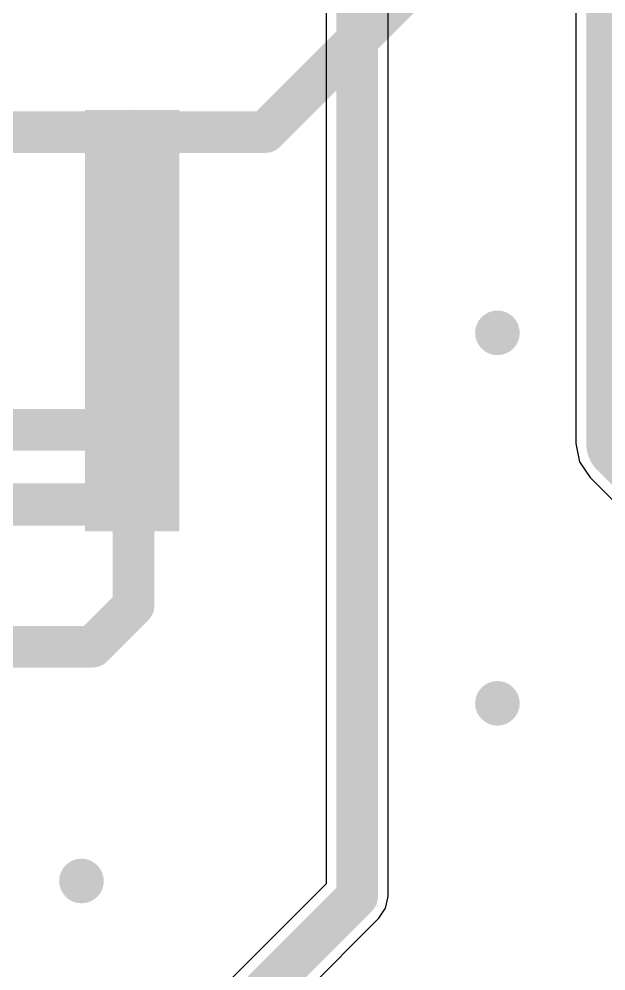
# Model space of a CAD drawing. Header units: millimetres. Extents: x -0.27 to 4.7, y -0.39 to 2.83.
# Drawn here: x 0.33 to 0.64, y 1.058 to 1.562 of the extents above; entities that cross this region are included whole.
import ezdxf

# ---------------------------------------------------------------- set-up
doc = ezdxf.new("R2010")
doc.units = ezdxf.units.MM
doc.header["$MEASUREMENT"] = 0
for name, color, linetype in [('BottomLayer', 5, 'Continuous'), ('BottomSolder', 6, 'Continuous'), ('TopLayer', 1, 'Continuous'), ('TopSolder', 216, 'Continuous'), ('ViaHoleLayer', 16, 'Continuous')]:
    doc.layers.add(name, color=color, linetype=linetype)

msp = doc.modelspace()

# ---------------------------------------------------------------- hatches: boundary and pattern name
at = {"layer": 'BottomLayer'}
msp.add_hatch(color=5, dxfattribs=at).paths.add_polyline_path([(0.36482, 1.291), (0.41482, 1.291), (0.41482, 1.51395), (0.36482, 1.51395)])
h = msp.add_hatch(color=5, dxfattribs=at)
edge = h.paths.add_edge_path()
edge.add_arc((0.39056, 1.50221), 0.01181, 0, 360)
h = msp.add_hatch(color=5, dxfattribs=at)
edge = h.paths.add_edge_path()
edge.add_arc((0.583, 1.396), 0.01181, 0, 360)
h = msp.add_hatch(color=5, dxfattribs=at)
edge = h.paths.add_edge_path()
edge.add_arc((0.39056, 1.34473), 0.01181, 0, 360)
h = msp.add_hatch(color=5, dxfattribs=at)
edge = h.paths.add_edge_path()
edge.add_arc((0.39056, 1.30536), 0.01181, 0, 360)
h = msp.add_hatch(color=5, dxfattribs=at)
edge = h.paths.add_edge_path()
edge.add_arc((0.583, 1.2), 0.01181, 0, 360)
h = msp.add_hatch(color=5, dxfattribs=at)
edge = h.paths.add_edge_path()
edge.add_arc((0.363, 1.106), 0.01181, 0, 360)
at = {"layer": 'BottomSolder'}
h = msp.add_hatch(color=6, dxfattribs=at)
edge = h.paths.add_edge_path()
edge.add_arc((0.39056, 1.50221), 0.00591, 0, 360)
h = msp.add_hatch(color=6, dxfattribs=at)
edge = h.paths.add_edge_path()
edge.add_arc((0.583, 1.396), 0.00591, 0, 360)
h = msp.add_hatch(color=6, dxfattribs=at)
edge = h.paths.add_edge_path()
edge.add_arc((0.39056, 1.34473), 0.00591, 0, 360)
h = msp.add_hatch(color=6, dxfattribs=at)
edge = h.paths.add_edge_path()
edge.add_arc((0.39056, 1.30536), 0.00591, 0, 360)
h = msp.add_hatch(color=6, dxfattribs=at)
edge = h.paths.add_edge_path()
edge.add_arc((0.583, 1.2), 0.00591, 0, 360)
h = msp.add_hatch(color=6, dxfattribs=at)
edge = h.paths.add_edge_path()
edge.add_arc((0.363, 1.106), 0.00591, 0, 360)
at = {"layer": 'TopLayer'}
h = msp.add_hatch(color=1, dxfattribs=at)
edge = h.paths.add_edge_path()
edge.add_arc((0.39056, 1.50221), 0.01181, 0, 360)
h = msp.add_hatch(color=1, dxfattribs=at)
edge = h.paths.add_edge_path()
edge.add_arc((0.583, 1.396), 0.01181, 0, 360)
h = msp.add_hatch(color=1, dxfattribs=at)
edge = h.paths.add_edge_path()
edge.add_arc((0.39056, 1.34473), 0.01181, 0, 360)
h = msp.add_hatch(color=1, dxfattribs=at)
edge = h.paths.add_edge_path()
edge.add_arc((0.39056, 1.30536), 0.01181, 0, 360)
h = msp.add_hatch(color=1, dxfattribs=at)
edge = h.paths.add_edge_path()
edge.add_arc((0.583, 1.2), 0.01181, 0, 360)
h = msp.add_hatch(color=1, dxfattribs=at)
edge = h.paths.add_edge_path()
edge.add_arc((0.363, 1.106), 0.01181, 0, 360)
at = {"layer": 'TopSolder'}
h = msp.add_hatch(color=216, dxfattribs=at)
edge = h.paths.add_edge_path()
edge.add_arc((0.39056, 1.50221), 0.00591, 0, 360)
h = msp.add_hatch(color=216, dxfattribs=at)
edge = h.paths.add_edge_path()
edge.add_arc((0.583, 1.396), 0.00591, 0, 360)
h = msp.add_hatch(color=216, dxfattribs=at)
edge = h.paths.add_edge_path()
edge.add_arc((0.39056, 1.34473), 0.00591, 0, 360)
h = msp.add_hatch(color=216, dxfattribs=at)
edge = h.paths.add_edge_path()
edge.add_arc((0.39056, 1.30536), 0.00591, 0, 360)
h = msp.add_hatch(color=216, dxfattribs=at)
edge = h.paths.add_edge_path()
edge.add_arc((0.583, 1.2), 0.00591, 0, 360)
h = msp.add_hatch(color=216, dxfattribs=at)
edge = h.paths.add_edge_path()
edge.add_arc((0.363, 1.106), 0.00591, 0, 360)
at = {"layer": 'ViaHoleLayer'}
h = msp.add_hatch(color=16, dxfattribs=at)
edge = h.paths.add_edge_path()
edge.add_arc((0.39056, 1.50221), 0.00591, 0, 360)
h = msp.add_hatch(color=16, dxfattribs=at)
edge = h.paths.add_edge_path()
edge.add_arc((0.583, 1.396), 0.00591, 0, 360)
h = msp.add_hatch(color=16, dxfattribs=at)
edge = h.paths.add_edge_path()
edge.add_arc((0.39056, 1.34473), 0.00591, 0, 360)
h = msp.add_hatch(color=16, dxfattribs=at)
edge = h.paths.add_edge_path()
edge.add_arc((0.39056, 1.30536), 0.00591, 0, 360)
h = msp.add_hatch(color=16, dxfattribs=at)
edge = h.paths.add_edge_path()
edge.add_arc((0.583, 1.2), 0.00591, 0, 360)
h = msp.add_hatch(color=16, dxfattribs=at)
edge = h.paths.add_edge_path()
edge.add_arc((0.363, 1.106), 0.00591, 0, 360)

# ---------------------------------------------------------------- linework, layer by layer
at = {"layer": 'BottomLayer'}
for p, q in [((0.62451, 1.78017), (0.62451, 1.33743)), ((0.49251, 1.76782), (0.49251, 1.10458)), ((0.52514, 1.09782), (0.52514, 1.76107)), ((0.62451, 1.33743), (0.62645, 1.32768)), ((0.62645, 1.32768), (0.63198, 1.31941)), ((0.63198, 1.31941), (0.70841, 1.24298)), ((0.49251, 1.10458), (0.43401, 1.04608)), ((0.52389, 1.09158), (0.52514, 1.09782)), ((0.52036, 1.08629), (0.52389, 1.09158)), ((0.4523, 1.01823), (0.52036, 1.08629))]:
    msp.add_line(p, q, dxfattribs=at)
for points, const_width in [([(0.65, 1.33743), (0.65, 2.38457)], 0.04), ([(0.50882, 1.09782), (0.50882, 1.76782)], 0.022), ([(0.65, 1.33743), (0.72643, 1.261)], 0.04), ([(0.12005, 1.30495), (0.39015, 1.30495)], 0.022), ([(0.39015, 1.30495), (0.39056, 1.30536)], 0.022), ([(0.44077, 1.02977), (0.50882, 1.09782)], 0.022)]:
    msp.add_lwpolyline(points, dxfattribs=dict(at, const_width=const_width))
for points, const_width in [([(0.64, 1.33743, 1), (0.66, 1.33743, 1)], 0.02), ([(0.64, 1.33743, 1), (0.66, 1.33743, 1)], 0.02), ([(0.38465, 1.30495, 1), (0.39565, 1.30495, 1)], 0.011), ([(0.38465, 1.30495, 1), (0.39565, 1.30495, 1)], 0.011), ([(0.38506, 1.30536, 1), (0.39606, 1.30536, 1)], 0.011), ([(0.50332, 1.09782, 1), (0.51432, 1.09782, 1)], 0.011), ([(0.50332, 1.09782, 1), (0.51432, 1.09782, 1)], 0.011)]:
    msp.add_lwpolyline(points, format="xyb", close=True, dxfattribs=dict(at, const_width=const_width))
at = {"layer": 'TopLayer', "const_width": 0.022}
for points in [[(0.46021, 1.50221), (0.58295, 1.62495)], [(0.23282, 1.50221), (0.39056, 1.50221)], [(0.39056, 1.50221), (0.46021, 1.50221)], [(0.23282, 1.34473), (0.39056, 1.34473)], [(0.23282, 1.30536), (0.39056, 1.30536)], [(0.39056, 1.25169), (0.39056, 1.30536)], [(0.36882, 1.22995), (0.39056, 1.25169)], [(0.26482, 1.22995), (0.36882, 1.22995)]]:
    msp.add_lwpolyline(points, dxfattribs=at)
at = {"layer": 'TopLayer', "const_width": 0.011}
for points in [[(0.38506, 1.50221, 1), (0.39606, 1.50221, 1)], [(0.38506, 1.50221, 1), (0.39606, 1.50221, 1)], [(0.45471, 1.50221, 1), (0.46571, 1.50221, 1)], [(0.45471, 1.50221, 1), (0.46571, 1.50221, 1)], [(0.38506, 1.34473, 1), (0.39606, 1.34473, 1)], [(0.38506, 1.30536, 1), (0.39606, 1.30536, 1)], [(0.38506, 1.30536, 1), (0.39606, 1.30536, 1)], [(0.38506, 1.25169, 1), (0.39606, 1.25169, 1)], [(0.38506, 1.25169, 1), (0.39606, 1.25169, 1)], [(0.36332, 1.22995, 1), (0.37432, 1.22995, 1)], [(0.36332, 1.22995, 1), (0.37432, 1.22995, 1)]]:
    msp.add_lwpolyline(points, format="xyb", close=True, dxfattribs=at)

doc.saveas('drawing.dxf')
